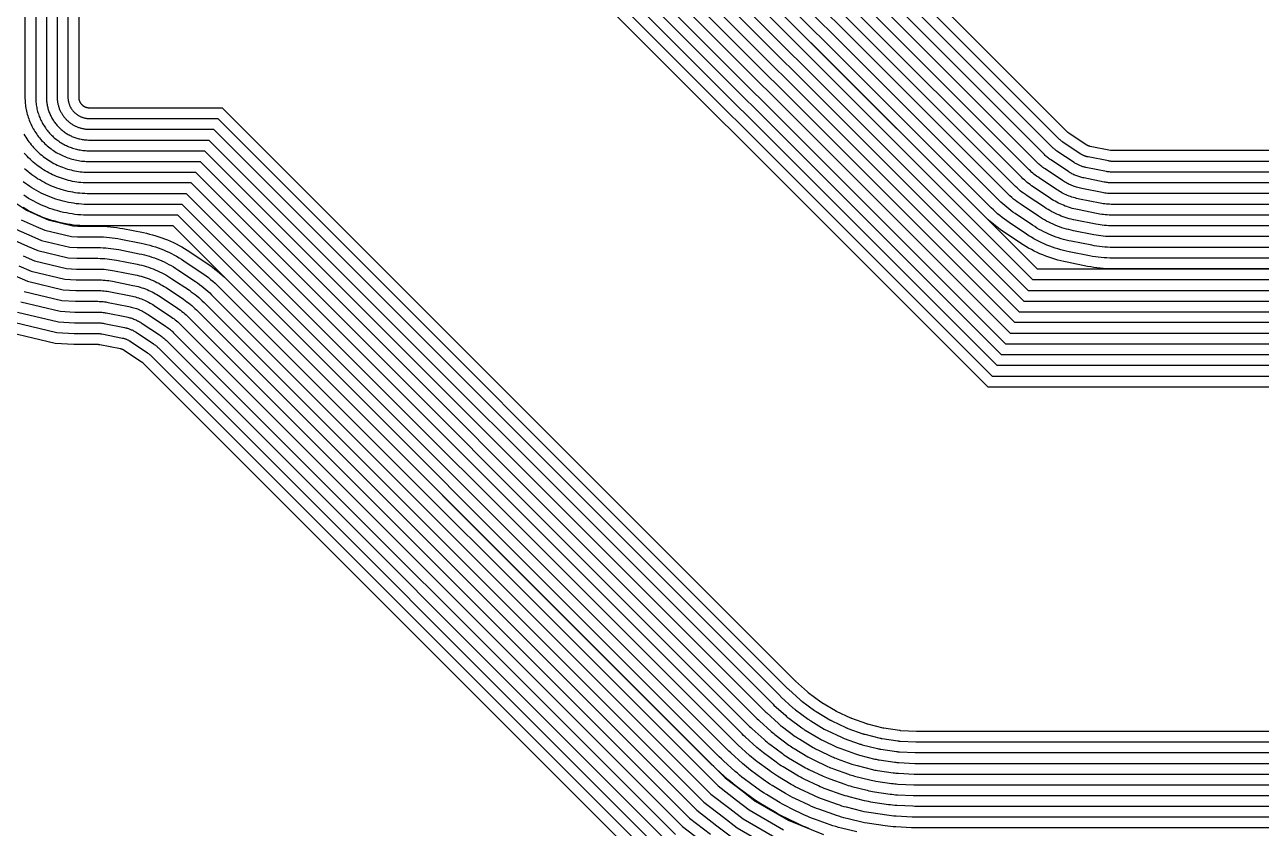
# Model space of a CAD drawing. Header units: metres. Extents: x -0.2 to 25.7, y -0.2 to 18.1.
# Drawn here: x 5.53 to 11.28, y 3.52 to 7.26 of the extents above; entities that cross this region are included whole.
import ezdxf

# ---------------------------------------------------------------- set-up
doc = ezdxf.new("R2010")
doc.units = ezdxf.units.M

msp = doc.modelspace()

# ---------------------------------------------------------------- linework, layer by layer
for points in [[(5.5311, 8.619), (5.5311, 6.919), (5.5312, 6.9116), (5.5314, 6.9042), (5.5319, 6.8969), (5.5325, 6.8896), (5.5333, 6.8822), (5.5343, 6.8749), (5.5355, 6.8677), (5.5368, 6.8604), (5.5384, 6.8532), (5.5401, 6.8461), (5.5419, 6.8389), (5.544, 6.8319), (5.5462, 6.8249), (5.5486, 6.8179), (5.5512, 6.811), (5.5539, 6.8042), (5.5568, 6.7974), (5.5599, 6.7907), (5.5631, 6.7841), (5.5665, 6.7775), (5.57, 6.7711), (5.5737, 6.7647), (5.5776, 6.7585), (5.5816, 6.7523), (5.5858, 6.7462), (5.5901, 6.7403), (5.5946, 6.7344), (5.5992, 6.7286), (5.6039, 6.723), (5.6088, 6.7175), (5.6138, 6.7121), (5.6189, 6.7068), (5.6242, 6.7017), (5.6296, 6.6967), (5.6351, 6.6918), (5.6407, 6.6871), (5.6465, 6.6825), (5.6524, 6.678), (5.6583, 6.6737), (5.6644, 6.6695), (5.6706, 6.6655), (5.6768, 6.6616), (5.6832, 6.6579), (5.6896, 6.6544), (5.6962, 6.651), (5.7028, 6.6478), (5.7095, 6.6447), (5.7163, 6.6418), (5.7231, 6.6391), (5.73, 6.6365), (5.737, 6.6341), (5.744, 6.6319), (5.751, 6.6298), (5.7582, 6.628), (5.7653, 6.6263), (5.7725, 6.6247), (5.7798, 6.6234), (5.787, 6.6222), (5.7943, 6.6212), (5.8017, 6.6204), (5.809, 6.6198), (5.8163, 6.6193), (5.8237, 6.6191), (5.8311, 6.619)], [(5.5811, 8.619), (5.5811, 6.919), (5.5811, 6.9128), (5.5814, 6.9067), (5.5817, 6.9006), (5.5823, 6.8945), (5.5829, 6.8884), (5.5838, 6.8823), (5.5847, 6.8762), (5.5859, 6.8702), (5.5871, 6.8642), (5.5886, 6.8582), (5.5901, 6.8523), (5.5918, 6.8464), (5.5937, 6.8405), (5.5957, 6.8347), (5.5978, 6.829), (5.6001, 6.8233), (5.6025, 6.8177), (5.6051, 6.8121), (5.6078, 6.8066), (5.6106, 6.8011), (5.6135, 6.7957), (5.6166, 6.7904), (5.6199, 6.7852), (5.6232, 6.7801), (5.6267, 6.775), (5.6303, 6.77), (5.634, 6.7652), (5.6378, 6.7604), (5.6418, 6.7557), (5.6458, 6.7511), (5.65, 6.7466), (5.6543, 6.7422), (5.6587, 6.7379), (5.6632, 6.7337), (5.6678, 6.7297), (5.6725, 6.7257), (5.6773, 6.7219), (5.6821, 6.7182), (5.6871, 6.7146), (5.6922, 6.7111), (5.6973, 6.7077), (5.7025, 6.7045), (5.7078, 6.7014), (5.7132, 6.6985), (5.7187, 6.6957), (5.7242, 6.693), (5.7298, 6.6904), (5.7354, 6.688), (5.7411, 6.6857), (5.7468, 6.6836), (5.7526, 6.6816), (5.7585, 6.6797), (5.7644, 6.678), (5.7703, 6.6765), (5.7763, 6.675), (5.7823, 6.6738), (5.7883, 6.6726), (5.7944, 6.6717), (5.8005, 6.6708), (5.8066, 6.6702), (5.8127, 6.6696), (5.8188, 6.6693), (5.8249, 6.669), (5.8311, 6.669)], [(5.6311, 8.619), (5.6311, 6.919), (5.6311, 6.9141), (5.6313, 6.9091), (5.6316, 6.9042), (5.632, 6.8994), (5.6326, 6.8945), (5.6332, 6.8896), (5.634, 6.8848), (5.6349, 6.8799), (5.6359, 6.8751), (5.6371, 6.8704), (5.6383, 6.8656), (5.6397, 6.8609), (5.6412, 6.8562), (5.6428, 6.8516), (5.6445, 6.847), (5.6463, 6.8424), (5.6482, 6.8379), (5.6503, 6.8335), (5.6524, 6.829), (5.6547, 6.8247), (5.657, 6.8204), (5.6595, 6.8161), (5.6621, 6.812), (5.6648, 6.8078), (5.6675, 6.8038), (5.6704, 6.7998), (5.6734, 6.7959), (5.6765, 6.7921), (5.6796, 6.7883), (5.6829, 6.7846), (5.6862, 6.7811), (5.6896, 6.7775), (5.6932, 6.7741), (5.6968, 6.7708), (5.7004, 6.7675), (5.7042, 6.7644), (5.708, 6.7613), (5.7119, 6.7583), (5.7159, 6.7554), (5.7199, 6.7527), (5.7241, 6.75), (5.7282, 6.7474), (5.7325, 6.7449), (5.7368, 6.7426), (5.7411, 6.7403), (5.7456, 6.7382), (5.75, 6.7361), (5.7545, 6.7342), (5.7591, 6.7324), (5.7637, 6.7307), (5.7683, 6.7291), (5.773, 6.7276), (5.7777, 6.7262), (5.7825, 6.725), (5.7872, 6.7238), (5.792, 6.7228), (5.7969, 6.7219), (5.8017, 6.7211), (5.8066, 6.7205), (5.8115, 6.7199), (5.8164, 6.7195), (5.8212, 6.7192), (5.8262, 6.719), (5.8311, 6.719)], [(5.6811, 8.619), (5.6811, 6.919), (5.6811, 6.9153), (5.6812, 6.9116), (5.6815, 6.9079), (5.6818, 6.9043), (5.6822, 6.9006), (5.6827, 6.897), (5.6833, 6.8933), (5.6839, 6.8897), (5.6847, 6.8861), (5.6856, 6.8825), (5.6865, 6.879), (5.6875, 6.8754), (5.6886, 6.8719), (5.6898, 6.8684), (5.6911, 6.865), (5.6925, 6.8616), (5.6939, 6.8582), (5.6955, 6.8548), (5.6971, 6.8515), (5.6988, 6.8483), (5.7006, 6.845), (5.7024, 6.8418), (5.7043, 6.8387), (5.7063, 6.8356), (5.7084, 6.8326), (5.7106, 6.8296), (5.7128, 6.8267), (5.7151, 6.8238), (5.7175, 6.821), (5.7199, 6.8182), (5.7224, 6.8155), (5.725, 6.8129), (5.7276, 6.8103), (5.7303, 6.8078), (5.7331, 6.8054), (5.7359, 6.803), (5.7388, 6.8007), (5.7417, 6.7985), (5.7447, 6.7963), (5.7477, 6.7942), (5.7508, 6.7922), (5.7539, 6.7903), (5.7571, 6.7884), (5.7604, 6.7867), (5.7636, 6.785), (5.7669, 6.7834), (5.7703, 6.7818), (5.7737, 6.7804), (5.7771, 6.779), (5.7805, 6.7777), (5.784, 6.7765), (5.7875, 6.7754), (5.7911, 6.7744), (5.7946, 6.7735), (5.7982, 6.7726), (5.8018, 6.7718), (5.8054, 6.7712), (5.8091, 6.7706), (5.8127, 6.7701), (5.8164, 6.7697), (5.82, 6.7694), (5.8237, 6.7691), (5.8274, 6.769), (5.8311, 6.769)], [(5.7311, 8.619), (5.7311, 6.919), (5.7311, 6.9165), (5.7312, 6.9141), (5.7313, 6.9116), (5.7315, 6.9092), (5.7318, 6.9067), (5.7321, 6.9043), (5.7325, 6.9019), (5.733, 6.8995), (5.7335, 6.8971), (5.7341, 6.8947), (5.7347, 6.8923), (5.7354, 6.8899), (5.7361, 6.8876), (5.7369, 6.8853), (5.7378, 6.883), (5.7387, 6.8807), (5.7396, 6.8784), (5.7407, 6.8762), (5.7417, 6.874), (5.7429, 6.8718), (5.7441, 6.8697), (5.7453, 6.8676), (5.7466, 6.8655), (5.7479, 6.8634), (5.7493, 6.8614), (5.7507, 6.8594), (5.7522, 6.8574), (5.7538, 6.8555), (5.7553, 6.8536), (5.757, 6.8518), (5.7586, 6.85), (5.7604, 6.8483), (5.7621, 6.8465), (5.7639, 6.8449), (5.7657, 6.8432), (5.7676, 6.8417), (5.7695, 6.8401), (5.7715, 6.8386), (5.7735, 6.8372), (5.7755, 6.8358), (5.7776, 6.8345), (5.7797, 6.8332), (5.7818, 6.832), (5.7839, 6.8308), (5.7861, 6.8296), (5.7883, 6.8286), (5.7905, 6.8275), (5.7928, 6.8266), (5.7951, 6.8257), (5.7974, 6.8248), (5.7997, 6.824), (5.802, 6.8233), (5.8044, 6.8226), (5.8068, 6.822), (5.8092, 6.8214), (5.8116, 6.8209), (5.814, 6.8204), (5.8164, 6.82), (5.8188, 6.8197), (5.8213, 6.8194), (5.8237, 6.8192), (5.8262, 6.8191), (5.8286, 6.819), (5.8311, 6.819)], [(5.7811, 8.619), (5.7811, 6.919), (5.7811, 6.9177), (5.7811, 6.9165), (5.7812, 6.9153), (5.7813, 6.9141), (5.7814, 6.9128), (5.7816, 6.9116), (5.7818, 6.9104), (5.782, 6.9092), (5.7823, 6.908), (5.7826, 6.9068), (5.7829, 6.9056), (5.7832, 6.9044), (5.7836, 6.9033), (5.784, 6.9021), (5.7844, 6.901), (5.7849, 6.8998), (5.7854, 6.8987), (5.7859, 6.8976), (5.7864, 6.8965), (5.787, 6.8954), (5.7876, 6.8943), (5.7882, 6.8933), (5.7888, 6.8922), (5.7895, 6.8912), (5.7902, 6.8902), (5.7909, 6.8892), (5.7916, 6.8882), (5.7924, 6.8872), (5.7932, 6.8863), (5.794, 6.8854), (5.7949, 6.8845), (5.7957, 6.8836), (5.7966, 6.8827), (5.7975, 6.8819), (5.7984, 6.8811), (5.7993, 6.8803), (5.8003, 6.8795), (5.8013, 6.8788), (5.8023, 6.8781), (5.8033, 6.8774), (5.8043, 6.8767), (5.8054, 6.8761), (5.8064, 6.8755), (5.8075, 6.8749), (5.8086, 6.8743), (5.8097, 6.8738), (5.8108, 6.8733), (5.8119, 6.8728), (5.8131, 6.8723), (5.8142, 6.8719), (5.8154, 6.8715), (5.8165, 6.8711), (5.8177, 6.8708), (5.8189, 6.8705), (5.8201, 6.8702), (5.8213, 6.8699), (5.8225, 6.8697), (5.8237, 6.8695), (5.8249, 6.8693), (5.8262, 6.8692), (5.8274, 6.8691), (5.8286, 6.869), (5.8298, 6.869), (5.8311, 6.869)], [(12.6723, 6.6695), (10.5921, 6.6695), (10.5909, 6.6695), (10.5897, 6.6695), (10.5884, 6.6696), (10.5872, 6.6697), (10.586, 6.6698), (10.5848, 6.67), (10.5836, 6.6702), (10.5824, 6.6704), (10.4871, 6.6894), (10.4859, 6.6896), (10.4847, 6.6899), (10.4835, 6.6902), (10.4823, 6.6906), (10.4812, 6.6909), (10.48, 6.6913), (10.4788, 6.6918), (10.4777, 6.6922), (10.4766, 6.6927), (10.4755, 6.6932), (10.4744, 6.6938), (10.4733, 6.6943), (10.4722, 6.6949), (10.4711, 6.6955), (10.4701, 6.6962), (10.4691, 6.6968), (10.3883, 6.7508), (10.3873, 6.7515), (10.3863, 6.7522), (10.3853, 6.753), (10.3843, 6.7537), (10.3834, 6.7545), (10.3825, 6.7553), (10.3816, 6.7562), (10.3807, 6.757), (8.7691, 8.3686)], [(12.6723, 6.5695), (10.5921, 6.5695), (10.5884, 6.5695), (10.5848, 6.5696), (10.5811, 6.5699), (10.5774, 6.5702), (10.5738, 6.5706), (10.5701, 6.5711), (10.5665, 6.5717), (10.5629, 6.5723), (10.4676, 6.5913), (10.464, 6.5921), (10.4604, 6.5929), (10.4568, 6.5938), (10.4533, 6.5949), (10.4498, 6.596), (10.4463, 6.5972), (10.4429, 6.5985), (10.4394, 6.5998), (10.4361, 6.6013), (10.4327, 6.6028), (10.4294, 6.6044), (10.4261, 6.6061), (10.4229, 6.6079), (10.4197, 6.6098), (10.4166, 6.6117), (10.4135, 6.6137), (10.3327, 6.6677), (10.3297, 6.6698), (10.3267, 6.6719), (10.3238, 6.6741), (10.3209, 6.6764), (10.3181, 6.6788), (10.3153, 6.6812), (10.3126, 6.6838), (10.31, 6.6863), (8.6984, 8.2979)], [(12.6723, 6.6195), (10.5921, 6.6195), (10.5897, 6.6195), (10.5872, 6.6196), (10.5848, 6.6197), (10.5823, 6.6199), (10.5799, 6.6202), (10.5775, 6.6205), (10.575, 6.6209), (10.5726, 6.6214), (10.4773, 6.6403), (10.4749, 6.6408), (10.4725, 6.6414), (10.4702, 6.642), (10.4678, 6.6427), (10.4655, 6.6435), (10.4632, 6.6443), (10.4609, 6.6451), (10.4586, 6.646), (10.4563, 6.647), (10.4541, 6.648), (10.4519, 6.6491), (10.4497, 6.6502), (10.4476, 6.6514), (10.4454, 6.6526), (10.4433, 6.6539), (10.4413, 6.6553), (10.3605, 6.7092), (10.3585, 6.7106), (10.3565, 6.7121), (10.3545, 6.7136), (10.3526, 6.7151), (10.3507, 6.7167), (10.3489, 6.7183), (10.3471, 6.72), (10.3453, 6.7217), (8.7338, 8.3332)], [(8.1311, 8.2287), (10.2404, 6.1193), (13.1217, 6.1193)], [(12.6723, 6.4695), (10.5921, 6.4695), (10.586, 6.4695), (10.5799, 6.4698), (10.5737, 6.4701), (10.5676, 6.4707), (10.5615, 6.4713), (10.5554, 6.4722), (10.5494, 6.4731), (10.5434, 6.4743), (10.4481, 6.4932), (10.4421, 6.4945), (10.4361, 6.4959), (10.4302, 6.4975), (10.4243, 6.4992), (10.4184, 6.501), (10.4126, 6.503), (10.4069, 6.5052), (10.4012, 6.5074), (10.3955, 6.5099), (10.39, 6.5124), (10.3844, 6.5151), (10.379, 6.5179), (10.3736, 6.5209), (10.3683, 6.524), (10.3631, 6.5272), (10.3579, 6.5305), (10.2772, 6.5845), (10.2721, 6.588), (10.2671, 6.5916), (10.2623, 6.5953), (10.2575, 6.5991), (10.2528, 6.6031), (10.2482, 6.6072), (10.2437, 6.6113), (10.2393, 6.6156), (8.6277, 8.2272)], [(12.6723, 6.5195), (10.5921, 6.5195), (10.5872, 6.5195), (10.5823, 6.5197), (10.5774, 6.52), (10.5725, 6.5204), (10.5676, 6.521), (10.5628, 6.5216), (10.5579, 6.5224), (10.5531, 6.5233), (10.4578, 6.5423), (10.453, 6.5433), (10.4482, 6.5444), (10.4435, 6.5457), (10.4388, 6.547), (10.4341, 6.5485), (10.4295, 6.5501), (10.4249, 6.5518), (10.4203, 6.5536), (10.4158, 6.5556), (10.4113, 6.5576), (10.4069, 6.5598), (10.4026, 6.562), (10.3983, 6.5644), (10.394, 6.5669), (10.3898, 6.5694), (10.3857, 6.5721), (10.3049, 6.6261), (10.3009, 6.6289), (10.2969, 6.6317), (10.293, 6.6347), (10.2892, 6.6378), (10.2854, 6.6409), (10.2817, 6.6442), (10.2781, 6.6475), (10.2746, 6.651), (8.6631, 8.2625)], [(8.0311, 8.1873), (10.199, 6.0193), (13.1631, 6.0193)], [(8.0811, 8.208), (10.2197, 6.0693), (13.1424, 6.0693)], [(12.6723, 6.4195), (10.5921, 6.4195), (10.5848, 6.4196), (10.5774, 6.4198), (10.5701, 6.4203), (10.5627, 6.4209), (10.5554, 6.4217), (10.5481, 6.4227), (10.5408, 6.4239), (10.5336, 6.4252), (10.4383, 6.4442), (10.4311, 6.4457), (10.4239, 6.4474), (10.4168, 6.4493), (10.4098, 6.4513), (10.4027, 6.4536), (10.3958, 6.456), (10.3889, 6.4585), (10.382, 6.4613), (10.3753, 6.4642), (10.3686, 6.4672), (10.362, 6.4704), (10.3554, 6.4738), (10.349, 6.4774), (10.3426, 6.4811), (10.3363, 6.485), (10.3302, 6.489), (10.2494, 6.5429), (10.2433, 6.5471), (10.2373, 6.5514), (10.2315, 6.5559), (10.2257, 6.5605), (10.2201, 6.5652), (10.2146, 6.5701), (10.2092, 6.5751), (10.2039, 6.5803), (8.5924, 8.1918)], [(13.2253, 5.8693), (10.1369, 5.8693), (7.8811, 8.1251)], [(7.9311, 8.1458), (10.1576, 5.9193), (13.2046, 5.9193)], [(7.9811, 8.1665), (10.1783, 5.9693), (13.1839, 5.9693)], [(12.6723, 6.3195), (10.5921, 6.3195), (10.5823, 6.3196), (10.5725, 6.3199), (10.5627, 6.3205), (10.5529, 6.3214), (10.5432, 6.3225), (10.5334, 6.3238), (10.5237, 6.3254), (10.5141, 6.3271), (10.4188, 6.3461), (10.4092, 6.3481), (10.3996, 6.3504), (10.3902, 6.3529), (10.3807, 6.3556), (10.3714, 6.3586), (10.3621, 6.3618), (10.3529, 6.3652), (10.3438, 6.3689), (10.3347, 6.3727), (10.3258, 6.3768), (10.317, 6.3811), (10.3083, 6.3856), (10.2997, 6.3904), (10.2912, 6.3953), (10.2828, 6.4005), (10.2746, 6.4058), (10.1938, 6.4598), (10.1857, 6.4654), (10.1778, 6.4711), (10.17, 6.4771), (10.1623, 6.4832), (10.1548, 6.4895), (10.1474, 6.496), (10.1402, 6.5027), (10.1332, 6.5095), (8.5217, 8.1211)], [(12.6723, 6.3695), (10.5921, 6.3695), (10.5835, 6.3696), (10.575, 6.3699), (10.5664, 6.3704), (10.5578, 6.3711), (10.5493, 6.3721), (10.5408, 6.3732), (10.5323, 6.3746), (10.5238, 6.3762), (10.4286, 6.3951), (10.4202, 6.3969), (10.4118, 6.3989), (10.4035, 6.4011), (10.3952, 6.4035), (10.3871, 6.4061), (10.3789, 6.4089), (10.3709, 6.4119), (10.3629, 6.4151), (10.355, 6.4184), (10.3472, 6.422), (10.3395, 6.4258), (10.3319, 6.4297), (10.3243, 6.4339), (10.3169, 6.4382), (10.3096, 6.4427), (10.3024, 6.4474), (10.2216, 6.5014), (10.2145, 6.5062), (10.2076, 6.5113), (10.2007, 6.5165), (10.194, 6.5218), (10.1874, 6.5274), (10.181, 6.5331), (10.1747, 6.5389), (10.1686, 6.5449), (8.557, 8.1565)], [(13.2874, 5.7193), (10.0747, 5.7193), (7.7311, 8.063)], [(13.2667, 5.7693), (10.0954, 5.7693), (7.7811, 8.0837)], [(13.246, 5.8193), (10.1161, 5.8193), (7.8311, 8.1044)], [(12.6723, 6.2695), (10.5921, 6.2695), (10.5811, 6.2696), (10.57, 6.27), (10.559, 6.2707), (10.548, 6.2716), (10.537, 6.2728), (10.5261, 6.2743), (10.5152, 6.2761), (10.5043, 6.2781), (10.409, 6.2971), (10.3982, 6.2993), (10.3875, 6.3019), (10.3768, 6.3047), (10.3662, 6.3078), (10.3557, 6.3111), (10.3452, 6.3147), (10.3349, 6.3186), (10.3246, 6.3227), (10.3145, 6.327), (10.3044, 6.3316), (10.2945, 6.3365), (10.2847, 6.3415), (10.275, 6.3469), (10.2655, 6.3524), (10.2561, 6.3582), (10.2468, 6.3643), (10.1661, 6.4182), (10.1569, 6.4245), (10.148, 6.4309), (10.1392, 6.4376), (10.1306, 6.4445), (10.1221, 6.4516), (10.1139, 6.459), (10.1058, 6.4665), (10.0979, 6.4742), (8.4863, 8.0858)], [(13.3495, 5.5693), (10.0126, 5.5693), (7.5811, 8.0009)], [(13.3288, 5.6193), (10.0333, 5.6193), (7.6311, 8.0216)], [(13.3081, 5.6693), (10.054, 5.6693), (7.6811, 8.0423)], [(12.6723, 6.1695), (10.5921, 6.1695), (10.5786, 6.1696), (10.5651, 6.1701), (10.5517, 6.171), (10.5382, 6.1721), (10.5248, 6.1736), (10.5114, 6.1754), (10.4981, 6.1776), (10.4848, 6.18), (10.3895, 6.199), (10.3763, 6.2018), (10.3632, 6.2049), (10.3501, 6.2083), (10.3372, 6.2121), (10.3243, 6.2162), (10.3116, 6.2206), (10.2989, 6.2253), (10.2864, 6.2303), (10.274, 6.2356), (10.2617, 6.2412), (10.2496, 6.2471), (10.2376, 6.2534), (10.2257, 6.2599), (10.2141, 6.2667), (10.2026, 6.2737), (10.1913, 6.2811), (10.1105, 6.3351), (10.0994, 6.3427), (10.0884, 6.3506), (10.0777, 6.3588), (10.0671, 6.3672), (10.0568, 6.3759), (10.0467, 6.3849), (10.0368, 6.3941), (10.0271, 6.4035), (8.4156, 8.015)], [(12.6723, 6.2195), (10.5921, 6.2195), (10.5799, 6.2196), (10.5676, 6.2201), (10.5553, 6.2208), (10.5431, 6.2219), (10.5309, 6.2232), (10.5188, 6.2249), (10.5066, 6.2268), (10.4946, 6.2291), (10.3993, 6.248), (10.3873, 6.2506), (10.3753, 6.2534), (10.3635, 6.2565), (10.3517, 6.2599), (10.34, 6.2637), (10.3284, 6.2676), (10.3169, 6.2719), (10.3055, 6.2765), (10.2942, 6.2813), (10.2831, 6.2864), (10.272, 6.2918), (10.2611, 6.2975), (10.2504, 6.3034), (10.2398, 6.3095), (10.2293, 6.316), (10.2191, 6.3227), (10.1383, 6.3767), (10.1282, 6.3836), (10.1182, 6.3908), (10.1084, 6.3982), (10.0989, 6.4059), (10.0895, 6.4138), (10.0803, 6.4219), (10.0713, 6.4303), (10.0625, 6.4388), (8.4509, 8.0504)], [(12.6723, 6.1195), (10.5921, 6.1195), (10.5774, 6.1196), (10.5627, 6.1202), (10.548, 6.1211), (10.5333, 6.1224), (10.5187, 6.124), (10.5041, 6.126), (10.4896, 6.1283), (10.4751, 6.131), (10.3798, 6.1499), (10.3654, 6.153), (10.3511, 6.1564), (10.3368, 6.1601), (10.3227, 6.1643), (10.3086, 6.1687), (10.2947, 6.1735), (10.2809, 6.1786), (10.2672, 6.1841), (10.2537, 6.1899), (10.2403, 6.196), (10.2271, 6.2025), (10.214, 6.2093), (10.2011, 6.2164), (10.1884, 6.2238), (10.1758, 6.2315), (10.1635, 6.2395), (10.0827, 6.2935), (10.0706, 6.3018), (10.0586, 6.3105), (10.0469, 6.3194), (10.0354, 6.3286), (10.0242, 6.3381), (10.0131, 6.3478), (10.0023, 6.3578), (9.9918, 6.3681), (8.3802, 7.9797)], [(5.8311, 6.869), (6.4492, 6.869), (9.1151, 4.203), (9.116, 4.2022), (9.1169, 4.2013), (9.1715, 4.1519), (9.1724, 4.1511), (9.1733, 4.1503), (9.1743, 4.1495), (9.1752, 4.1488), (9.2344, 4.1049), (9.2354, 4.1042), (9.2364, 4.1035), (9.2374, 4.1028), (9.2385, 4.1022), (9.3016, 4.0643), (9.3027, 4.0637), (9.3038, 4.0631), (9.3049, 4.0625), (9.306, 4.062), (9.3725, 4.0305), (9.3736, 4.03), (9.3748, 4.0295), (9.3759, 4.0291), (9.3771, 4.0286), (9.4464, 4.0038), (9.4476, 4.0034), (9.4487, 4.0031), (9.4499, 4.0027), (9.4511, 4.0024), (9.5225, 3.9845), (9.5237, 3.9842), (9.5249, 3.984), (9.5261, 3.9837), (9.5273, 3.9835), (9.6002, 3.9727), (9.6014, 3.9726), (9.6026, 3.9724), (9.6038, 3.9723), (9.6051, 3.9723), (9.6786, 3.9686), (9.6798, 3.9686), (9.6811, 3.9686), (13.6811, 3.9686)], [(5.8311, 6.819), (6.4285, 6.819), (9.0798, 4.1677), (9.0815, 4.1659), (9.0833, 4.1643), (9.1379, 4.1148), (9.1397, 4.1132), (9.1416, 4.1116), (9.1435, 4.1101), (9.1455, 4.1086), (9.2046, 4.0647), (9.2066, 4.0633), (9.2086, 4.0619), (9.2107, 4.0606), (9.2128, 4.0593), (9.2759, 4.0214), (9.278, 4.0202), (9.2802, 4.019), (9.2824, 4.0179), (9.2846, 4.0168), (9.3512, 3.9853), (9.3534, 3.9843), (9.3556, 3.9833), (9.3579, 3.9824), (9.3602, 3.9816), (9.4296, 3.9567), (9.4319, 3.9559), (9.4342, 3.9552), (9.4366, 3.9545), (9.4389, 3.9539), (9.5104, 3.936), (9.5128, 3.9354), (9.5152, 3.9349), (9.5176, 3.9345), (9.52, 3.9341), (9.5928, 3.9233), (9.5953, 3.923), (9.5977, 3.9227), (9.6002, 3.9225), (9.6026, 3.9223), (9.6762, 3.9187), (9.6786, 3.9186), (9.6811, 3.9186), (13.6811, 3.9186)], [(5.5265, 6.7464), (5.5309, 6.739), (5.5354, 6.7317), (5.54, 6.7245), (5.5449, 6.7174), (5.5499, 6.7105), (5.5551, 6.7036), (5.5605, 6.6969), (5.566, 6.6904), (5.5717, 6.6839), (5.5776, 6.6776), (5.5836, 6.6715), (5.5897, 6.6655), (5.596, 6.6596), (5.6025, 6.6539), (5.609, 6.6484), (5.6157, 6.643), (5.6226, 6.6378), (5.6295, 6.6328), (5.6366, 6.6279), (5.6438, 6.6233), (5.6511, 6.6188), (5.6585, 6.6144), (5.6661, 6.6103), (5.6737, 6.6063), (5.6814, 6.6026), (5.6892, 6.599), (5.6971, 6.5956), (5.7051, 6.5924), (5.7132, 6.5894), (5.7213, 6.5866), (5.7295, 6.584), (5.7377, 6.5816), (5.746, 6.5795), (5.7544, 6.5775), (5.7628, 6.5757), (5.7712, 6.5741), (5.7797, 6.5727), (5.7882, 6.5716), (5.7968, 6.5706), (5.8053, 6.5699), (5.8139, 6.5694), (5.8225, 6.5691), (5.8311, 6.569)], [(5.8311, 6.769), (6.4077, 6.769), (9.0444, 4.1323), (9.047, 4.1297), (9.0497, 4.1272), (9.1043, 4.0778), (9.1071, 4.0753), (9.1099, 4.073), (9.1127, 4.0707), (9.1157, 4.0684), (9.1748, 4.0246), (9.1778, 4.0224), (9.1808, 4.0203), (9.1839, 4.0183), (9.1871, 4.0164), (9.2502, 3.9785), (9.2534, 3.9767), (9.2566, 3.9749), (9.2599, 3.9732), (9.2632, 3.9716), (9.3298, 3.9401), (9.3331, 3.9386), (9.3365, 3.9371), (9.3399, 3.9358), (9.3434, 3.9345), (9.4127, 3.9097), (9.4162, 3.9085), (9.4197, 3.9074), (9.4232, 3.9063), (9.4268, 3.9054), (9.4982, 3.8875), (9.5018, 3.8866), (9.5054, 3.8859), (9.509, 3.8852), (9.5127, 3.8846), (9.5855, 3.8738), (9.5892, 3.8733), (9.5928, 3.8729), (9.5965, 3.8726), (9.6002, 3.8724), (9.6737, 3.8688), (9.6774, 3.8686), (9.6811, 3.8686), (13.6811, 3.8686)], [(5.8311, 6.719), (6.387, 6.719), (9.009, 4.0969), (9.0126, 4.0935), (9.0162, 4.0902), (9.0707, 4.0407), (9.0744, 4.0375), (9.0782, 4.0343), (9.082, 4.0312), (9.0859, 4.0283), (9.145, 3.9844), (9.149, 3.9815), (9.1531, 3.9788), (9.1572, 3.9761), (9.1614, 3.9735), (9.2245, 3.9356), (9.2288, 3.9332), (9.2331, 3.9308), (9.2374, 3.9285), (9.2418, 3.9264), (9.3084, 3.8949), (9.3129, 3.8929), (9.3174, 3.8909), (9.3219, 3.8891), (9.3265, 3.8874), (9.3959, 3.8626), (9.4005, 3.861), (9.4052, 3.8595), (9.4099, 3.8581), (9.4146, 3.8569), (9.4861, 3.839), (9.4909, 3.8379), (9.4957, 3.8368), (9.5005, 3.8359), (9.5053, 3.8352), (9.5782, 3.8244), (9.583, 3.8237), (9.5879, 3.8232), (9.5928, 3.8227), (9.5977, 3.8224), (9.6712, 3.8188), (9.6762, 3.8186), (9.6811, 3.8186), (13.6811, 3.8186)], [(5.8311, 6.519), (5.8212, 6.5191), (5.8114, 6.5194), (5.8016, 6.52), (5.7919, 6.5209), (5.7821, 6.522), (5.7724, 6.5233), (5.7627, 6.5249), (5.753, 6.5266), (5.7434, 6.5287), (5.7339, 6.5309), (5.7244, 6.5335), (5.7149, 6.5362), (5.7056, 6.5392), (5.6963, 6.5423), (5.6871, 6.5458), (5.678, 6.5494), (5.669, 6.5533), (5.66, 6.5574), (5.6512, 6.5617), (5.6425, 6.5662), (5.6339, 6.5709), (5.6254, 6.5759), (5.6171, 6.581), (5.6088, 6.5864), (5.6007, 6.5919), (5.5928, 6.5977), (5.585, 6.6036), (5.5773, 6.6098), (5.5698, 6.6161), (5.5624, 6.6226), (5.5552, 6.6293), (5.5482, 6.6361), (5.5414, 6.6431), (5.5347, 6.6503), (5.5282, 6.6577)], [(5.8311, 6.669), (6.3663, 6.669), (8.9737, 4.0616), (8.9781, 4.0573), (8.9826, 4.0531), (9.0371, 4.0037), (9.0417, 3.9996), (9.0464, 3.9957), (9.0512, 3.9918), (9.0561, 3.9881), (9.1153, 3.9442), (9.1202, 3.9407), (9.1253, 3.9372), (9.1304, 3.9338), (9.1357, 3.9306), (9.1988, 3.8928), (9.2041, 3.8897), (9.2095, 3.8867), (9.2149, 3.8839), (9.2205, 3.8812), (9.287, 3.8497), (9.2926, 3.8472), (9.2982, 3.8447), (9.3039, 3.8425), (9.3097, 3.8403), (9.379, 3.8155), (9.3848, 3.8135), (9.3907, 3.8117), (9.3966, 3.81), (9.4025, 3.8084), (9.4739, 3.7905), (9.4799, 3.7891), (9.4859, 3.7878), (9.4919, 3.7867), (9.498, 3.7857), (9.5708, 3.7749), (9.5769, 3.7741), (9.583, 3.7734), (9.5891, 3.7729), (9.5952, 3.7725), (9.6688, 3.7689), (9.6749, 3.7687), (9.6811, 3.7686), (13.6811, 3.7686)], [(5.8311, 6.619), (6.3456, 6.619), (8.9383, 4.0262), (8.9436, 4.0211), (8.949, 4.0161), (9.0036, 3.9666), (9.0091, 3.9618), (9.0147, 3.957), (9.0205, 3.9524), (9.0263, 3.948), (9.0855, 3.9041), (9.0914, 3.8998), (9.0975, 3.8956), (9.1037, 3.8916), (9.1099, 3.8877), (9.1731, 3.8499), (9.1795, 3.8462), (9.1859, 3.8426), (9.1925, 3.8392), (9.1991, 3.836), (9.2656, 3.8045), (9.2723, 3.8014), (9.2791, 3.7985), (9.2859, 3.7958), (9.2928, 3.7932), (9.3622, 3.7684), (9.3691, 3.766), (9.3762, 3.7638), (9.3832, 3.7618), (9.3903, 3.7599), (9.4618, 3.742), (9.4689, 3.7403), (9.4761, 3.7388), (9.4834, 3.7374), (9.4907, 3.7363), (9.5635, 3.7254), (9.5708, 3.7245), (9.5781, 3.7236), (9.5854, 3.723), (9.5928, 3.7226), (9.6663, 3.7189), (9.6737, 3.7187), (9.6811, 3.7186), (13.6811, 3.7186)], [(5.8311, 6.469), (5.82, 6.4691), (5.809, 6.4695), (5.798, 6.4702), (5.787, 6.4711), (5.776, 6.4723), (5.765, 6.4738), (5.7541, 6.4756), (5.7433, 6.4776), (5.7325, 6.4799), (5.7217, 6.4824), (5.711, 6.4853), (5.7004, 6.4883), (5.6899, 6.4917), (5.6795, 6.4953), (5.6691, 6.4991), (5.6589, 6.5032), (5.6487, 6.5076), (5.6387, 6.5122), (5.6287, 6.517), (5.6189, 6.5221), (5.6093, 6.5274), (5.5997, 6.533), (5.5903, 6.5388), (5.5811, 6.5448), (5.5719, 6.551), (5.563, 6.5575), (5.5542, 6.5642), (5.5456, 6.5711), (5.5371, 6.5782), (5.5289, 6.5855)], [(5.8311, 6.569), (6.3249, 6.569), (8.903, 3.9909), (8.9091, 3.9849), (8.9154, 3.979), (8.97, 3.9296), (8.9764, 3.9239), (8.983, 3.9184), (8.9897, 3.913), (8.9965, 3.9078), (9.0557, 3.8639), (9.0626, 3.8589), (9.0697, 3.854), (9.0769, 3.8493), (9.0842, 3.8448), (9.1474, 3.807), (9.1548, 3.8027), (9.1624, 3.7985), (9.17, 3.7946), (9.1777, 3.7908), (9.2443, 3.7593), (9.2521, 3.7557), (9.26, 3.7523), (9.2679, 3.7492), (9.276, 3.7462), (9.3453, 3.7214), (9.3535, 3.7186), (9.3616, 3.716), (9.3699, 3.7136), (9.3782, 3.7114), (9.4496, 3.6935), (9.458, 3.6915), (9.4664, 3.6897), (9.4748, 3.6882), (9.4833, 3.6868), (9.5562, 3.676), (9.5647, 3.6748), (9.5732, 3.6739), (9.5818, 3.6731), (9.5903, 3.6726), (9.6639, 3.669), (9.6725, 3.6687), (9.6811, 3.6686), (13.6811, 3.6686)], [(5.8311, 6.419), (5.8188, 6.4191), (5.8065, 6.4196), (5.7943, 6.4203), (5.7821, 6.4214), (5.7699, 6.4227), (5.7577, 6.4244), (5.7456, 6.4263), (5.7335, 6.4286), (5.7215, 6.4311), (5.7096, 6.4339), (5.6977, 6.4371), (5.6859, 6.4405), (5.6742, 6.4442), (5.6626, 6.4482), (5.6511, 6.4525), (5.6397, 6.457), (5.6284, 6.4619), (5.6173, 6.467), (5.6063, 6.4723), (5.5954, 6.478), (5.5846, 6.4839), (5.574, 6.4901), (5.5636, 6.4965), (5.5533, 6.5032), (5.5432, 6.5102), (5.5332, 6.5174), (5.5234, 6.5248)], [(13.6811, 3.6186), (9.6811, 3.6186), (9.6712, 3.6187), (9.6614, 3.6191), (9.5879, 3.6227), (9.5781, 3.6233), (9.5683, 3.6241), (9.5585, 3.6252), (9.5488, 3.6265), (9.476, 3.6373), (9.4663, 3.6389), (9.4566, 3.6407), (9.447, 3.6427), (9.4375, 3.645), (9.366, 3.6629), (9.3566, 3.6654), (9.3471, 3.6681), (9.3378, 3.6711), (9.3285, 3.6743), (9.2592, 3.6991), (9.2499, 3.7025), (9.2408, 3.7062), (9.2318, 3.71), (9.2229, 3.7141), (9.1563, 3.7456), (9.1475, 3.7499), (9.1388, 3.7544), (9.1302, 3.7592), (9.1217, 3.7641), (9.0585, 3.802), (9.0502, 3.8071), (9.0419, 3.8125), (9.0339, 3.818), (9.0259, 3.8238), (8.9668, 3.8676), (8.9589, 3.8736), (8.9513, 3.8797), (8.9438, 3.886), (8.9364, 3.8925), (8.8818, 3.942), (8.8747, 3.9487), (8.8676, 3.9555), (6.3042, 6.519), (5.8311, 6.519)], [(5.4458, 6.455), (5.5376, 6.3921), (5.604, 6.3628), (5.6394, 6.3472), (5.7545, 6.3201), (5.7778, 6.3185), (5.87, 6.3185), (5.8847, 6.3183), (5.8994, 6.3177), (5.9141, 6.3168), (5.9288, 6.3156), (5.9434, 6.3139), (5.958, 6.312), (5.9726, 6.3096), (5.9871, 6.3069), (6.0823, 6.288), (6.0967, 6.2849), (6.1111, 6.2815), (6.1253, 6.2778), (6.1395, 6.2737), (6.1535, 6.2692), (6.1674, 6.2644), (6.1812, 6.2593), (6.1949, 6.2538), (6.2084, 6.248), (6.2218, 6.2419), (6.2351, 6.2354), (6.2481, 6.2287), (6.261, 6.2216), (6.2737, 6.2141), (6.2863, 6.2064), (6.2986, 6.1984), (6.3794, 6.1444), (6.3916, 6.1361), (6.4035, 6.1275), (6.4152, 6.1185), (6.4267, 6.1093), (6.438, 6.0999), (6.449, 6.0901), (6.4598, 6.0801), (6.4703, 6.0698), (8.7887, 3.7514), (8.8723, 3.6873), (8.9292, 3.6436), (9.0825, 3.5551), (9.246, 3.4874)], [(5.8311, 6.369), (5.8176, 6.3691), (5.8041, 6.3696), (5.7906, 6.3705), (5.7772, 6.3716), (5.7637, 6.3731), (5.7504, 6.3749), (5.737, 6.3771), (5.7238, 6.3795), (5.7106, 6.3823), (5.6974, 6.3854), (5.6844, 6.3889), (5.6714, 6.3926), (5.6585, 6.3967), (5.6458, 6.4011), (5.6331, 6.4058), (5.6206, 6.4108), (5.6082, 6.4161), (5.5959, 6.4218), (5.5838, 6.4277), (5.5718, 6.4339), (5.56, 6.4404), (5.5483, 6.4472), (5.5368, 6.4543), (5.5255, 6.4617)], [(13.6811, 3.5686), (9.6811, 3.5686), (9.67, 3.5687), (9.659, 3.5691), (9.5854, 3.5727), (9.5744, 3.5734), (9.5634, 3.5744), (9.5524, 3.5756), (9.5415, 3.5771), (9.4686, 3.5879), (9.4577, 3.5896), (9.4469, 3.5917), (9.4361, 3.5939), (9.4253, 3.5965), (9.3539, 3.6144), (9.3432, 3.6172), (9.3326, 3.6203), (9.3221, 3.6236), (9.3116, 3.6272), (9.2423, 3.652), (9.232, 3.6559), (9.2217, 3.66), (9.2115, 3.6643), (9.2015, 3.6689), (9.1349, 3.7004), (9.125, 3.7052), (9.1152, 3.7103), (9.1055, 3.7157), (9.096, 3.7212), (9.0328, 3.7591), (9.0234, 3.7649), (9.0142, 3.7709), (9.0051, 3.7771), (8.9961, 3.7836), (8.937, 3.8275), (8.9282, 3.8342), (8.9196, 3.8411), (8.9111, 3.8482), (8.9028, 3.8555), (8.8483, 3.9049), (8.8402, 3.9125), (8.8323, 3.9202), (6.2835, 6.469), (5.8311, 6.469)], [(5.8311, 6.319), (5.8163, 6.3191), (5.8016, 6.3197), (5.7869, 6.3206), (5.7723, 6.3219), (5.7576, 6.3235), (5.743, 6.3255), (5.7285, 6.3278), (5.714, 6.3305), (5.6996, 6.3335), (5.6853, 6.3369), (5.671, 6.3407), (5.6569, 6.3448), (5.6429, 6.3492), (5.6289, 6.354), (5.6151, 6.3592), (5.6015, 6.3646), (5.5879, 6.3704), (5.5745, 6.3766), (5.5613, 6.383), (5.5482, 6.3898), (5.5353, 6.3969), (5.5226, 6.4043)], [(13.6811, 3.5186), (9.6811, 3.5186), (9.6688, 3.5187), (9.6565, 3.5192), (9.583, 3.5228), (9.5707, 3.5236), (9.5585, 3.5246), (9.5463, 3.526), (9.5341, 3.5276), (9.4613, 3.5384), (9.4492, 3.5404), (9.4371, 3.5426), (9.4251, 3.5452), (9.4132, 3.548), (9.3418, 3.5659), (9.3299, 3.569), (9.3181, 3.5724), (9.3064, 3.5761), (9.2948, 3.5801), (9.2255, 3.6049), (9.214, 3.6092), (9.2026, 3.6138), (9.1913, 3.6186), (9.1801, 3.6237), (9.1136, 3.6552), (9.1025, 3.6606), (9.0916, 3.6662), (9.0809, 3.6721), (9.0703, 3.6783), (9.0071, 3.7162), (8.9967, 3.7226), (8.9864, 3.7293), (8.9763, 3.7363), (8.9663, 3.7434), (8.9072, 3.7873), (8.8974, 3.7947), (8.8878, 3.8024), (8.8784, 3.8103), (8.8693, 3.8184), (8.8147, 3.8679), (8.8057, 3.8762), (8.7969, 3.8848), (6.2628, 6.419), (5.8311, 6.419)], [(5.5132, 6.3482), (5.5838, 6.317), (5.6235, 6.2995), (5.747, 6.2705), (5.776, 6.2685), (5.87, 6.2685), (5.8835, 6.2683), (5.897, 6.2678), (5.9105, 6.267), (5.9239, 6.2658), (5.9373, 6.2643), (5.9507, 6.2625), (5.964, 6.2604), (5.9773, 6.2579), (6.0726, 6.2389), (6.0858, 6.2361), (6.0989, 6.233), (6.112, 6.2296), (6.1249, 6.2258), (6.1378, 6.2217), (6.1506, 6.2174), (6.1632, 6.2127), (6.1758, 6.2076), (6.1882, 6.2023), (6.2004, 6.1967), (6.2126, 6.1908), (6.2246, 6.1846), (6.2364, 6.1781), (6.248, 6.1713), (6.2595, 6.1642), (6.2708, 6.1568), (6.3516, 6.1028), (6.3628, 6.0952), (6.3737, 6.0873), (6.3844, 6.0791), (6.395, 6.0707), (6.4053, 6.062), (6.4154, 6.0531), (6.4253, 6.0439), (6.435, 6.0344), (8.7557, 3.7138), (8.8418, 3.6476), (8.9013, 3.602), (9.0603, 3.5102)], [(9.401, 3.4995), (9.3296, 3.5174), (9.3165, 3.5208), (9.3036, 3.5246), (9.2907, 3.5287), (9.278, 3.533), (9.2086, 3.5579), (9.196, 3.5626), (9.1834, 3.5676), (9.171, 3.5729), (9.1588, 3.5785), (9.0922, 3.61), (9.0801, 3.6159), (9.0681, 3.6221), (9.0562, 3.6286), (9.0446, 3.6354), (8.9814, 3.6733), (8.9699, 3.6804), (8.9586, 3.6877), (8.9475, 3.6954), (8.9365, 3.7033), (8.8774, 3.7471), (8.8667, 3.7553), (8.8561, 3.7638), (8.8458, 3.7724), (8.8357, 3.7814), (8.7811, 3.8308), (8.7712, 3.84), (8.7616, 3.8495), (6.2421, 6.369), (5.8311, 6.369)], [(5.4887, 6.3044), (5.5636, 6.2713), (5.6075, 6.2519), (5.7395, 6.2209), (5.7743, 6.2185), (5.87, 6.2185), (5.8823, 6.2183), (5.8945, 6.2179), (5.9068, 6.2171), (5.919, 6.2161), (5.9312, 6.2147), (5.9434, 6.213), (5.9555, 6.2111), (5.9675, 6.2089), (6.0628, 6.1899), (6.0748, 6.1874), (6.0868, 6.1845), (6.0986, 6.1814), (6.1104, 6.178), (6.1221, 6.1743), (6.1337, 6.1703), (6.1452, 6.166), (6.1566, 6.1614), (6.1679, 6.1566), (6.1791, 6.1515), (6.1901, 6.1461), (6.201, 6.1405), (6.2117, 6.1346), (6.2223, 6.1284), (6.2328, 6.1219), (6.2431, 6.1152), (6.3239, 6.0613), (6.334, 6.0543), (6.3439, 6.0471), (6.3537, 6.0397), (6.3633, 6.032), (6.3727, 6.0241), (6.3818, 6.016), (6.3908, 6.0077), (6.3996, 5.9991), (8.7226, 3.6761), (8.8114, 3.608), (8.8735, 3.5603), (9.0381, 3.4653)], [(9.178, 3.5159), (9.1643, 3.5214), (9.1508, 3.5272), (9.1374, 3.5333), (9.0708, 3.5648), (9.0576, 3.5713), (9.0445, 3.578), (9.0316, 3.5851), (9.0189, 3.5926), (8.9557, 3.6304), (8.9432, 3.6381), (8.9308, 3.6462), (8.9187, 3.6545), (8.9068, 3.6631), (8.8476, 3.707), (8.8359, 3.7159), (8.8244, 3.7251), (8.8131, 3.7346), (8.8021, 3.7443), (8.7475, 3.7938), (8.7367, 3.8038), (8.7262, 3.8141), (6.2213, 6.319), (5.8311, 6.319)], [(5.4643, 6.2605), (5.5434, 6.2256), (5.5915, 6.2043), (5.732, 6.1713), (5.7726, 6.1685), (5.87, 6.1685), (5.881, 6.1683), (5.8921, 6.1679), (5.9031, 6.1672), (5.9141, 6.1663), (5.9251, 6.1651), (5.936, 6.1636), (5.9469, 6.1618), (5.9578, 6.1598), (6.0531, 6.1409), (6.0639, 6.1386), (6.0746, 6.136), (6.0853, 6.1332), (6.0959, 6.1301), (6.1064, 6.1268), (6.1169, 6.1232), (6.1272, 6.1194), (6.1375, 6.1153), (6.1476, 6.1109), (6.1577, 6.1063), (6.1676, 6.1015), (6.1774, 6.0964), (6.1871, 6.091), (6.1966, 6.0855), (6.206, 6.0797), (6.2153, 6.0737), (6.2961, 6.0197), (6.3052, 6.0134), (6.3141, 6.007), (6.3229, 6.0003), (6.3315, 5.9934), (6.34, 5.9863), (6.3483, 5.979), (6.3564, 5.9714), (6.3643, 5.9637), (8.6896, 3.6384), (8.781, 3.5683), (8.8456, 3.5187), (9.0146, 3.4211)], [(5.5233, 6.1798), (5.5756, 6.1567), (5.7245, 6.1217), (5.7708, 6.1185), (5.87, 6.1185), (5.8798, 6.1183), (5.8896, 6.118), (5.8994, 6.1174), (5.9092, 6.1165), (5.919, 6.1155), (5.9287, 6.1141), (5.9384, 6.1126), (5.948, 6.1108), (6.0433, 6.0918), (6.0529, 6.0898), (6.0625, 6.0875), (6.072, 6.085), (6.0814, 6.0823), (6.0908, 6.0793), (6.1, 6.0761), (6.1092, 6.0727), (6.1184, 6.0691), (6.1274, 6.0652), (6.1363, 6.0611), (6.1451, 6.0568), (6.1538, 6.0523), (6.1624, 6.0475), (6.1709, 6.0426), (6.1793, 6.0375), (6.1875, 6.0321), (6.2683, 5.9781), (6.2764, 5.9726), (6.2843, 5.9668), (6.2922, 5.9609), (6.2998, 5.9547), (6.3073, 5.9484), (6.3147, 5.9419), (6.3219, 5.9352), (6.3289, 5.9284), (8.6566, 3.6007), (8.7505, 3.5286), (8.8178, 3.477)], [(5.5031, 6.1341), (5.5596, 6.1091), (5.717, 6.0721), (5.7691, 6.0685), (5.87, 6.0685), (5.8786, 6.0684), (5.8872, 6.068), (5.8957, 6.0675), (5.9043, 6.0668), (5.9128, 6.0658), (5.9214, 6.0647), (5.9298, 6.0633), (5.9383, 6.0617), (6.0336, 6.0428), (6.042, 6.041), (6.0503, 6.039), (6.0586, 6.0368), (6.0669, 6.0344), (6.0751, 6.0318), (6.0832, 6.029), (6.0913, 6.0261), (6.0992, 6.0229), (6.1071, 6.0195), (6.1149, 6.0159), (6.1227, 6.0121), (6.1303, 6.0082), (6.1378, 6.004), (6.1452, 5.9997), (6.1525, 5.9952), (6.1597, 5.9905), (6.2405, 5.9365), (6.2476, 5.9317), (6.2546, 5.9267), (6.2614, 5.9215), (6.2681, 5.9161), (6.2747, 5.9106), (6.2811, 5.9049), (6.2874, 5.899), (6.2936, 5.893), (8.6235, 3.5631), (8.7201, 3.489)], [(5.4829, 6.0883), (5.5437, 6.0615), (5.7095, 6.0225), (5.7674, 6.0185), (5.87, 6.0185), (5.8774, 6.0184), (5.8847, 6.0181), (5.8921, 6.0176), (5.8994, 6.017), (5.9067, 6.0162), (5.914, 6.0152), (5.9213, 6.014), (5.9285, 6.0127), (6.0238, 5.9937), (6.031, 5.9922), (6.0382, 5.9905), (6.0453, 5.9886), (6.0524, 5.9866), (6.0594, 5.9844), (6.0664, 5.982), (6.0733, 5.9794), (6.0801, 5.9767), (6.0869, 5.9738), (6.0936, 5.9707), (6.1002, 5.9675), (6.1067, 5.9641), (6.1132, 5.9605), (6.1195, 5.9568), (6.1258, 5.953), (6.132, 5.9489), (6.2127, 5.895), (6.2188, 5.8908), (6.2248, 5.8865), (6.2306, 5.882), (6.2364, 5.8774), (6.242, 5.8727), (6.2475, 5.8678), (6.2529, 5.8628), (6.2582, 5.8577), (8.5905, 3.5254), (8.6897, 3.4493)], [(5.5277, 6.0139), (5.702, 5.9729), (5.7656, 5.9685), (5.87, 5.9685), (5.8761, 5.9684), (5.8823, 5.9682), (5.8884, 5.9678), (5.8945, 5.9673), (5.9006, 5.9666), (5.9067, 5.9658), (5.9127, 5.9648), (5.9188, 5.9637), (6.0141, 5.9447), (6.0201, 5.9434), (6.026, 5.942), (6.032, 5.9405), (6.0379, 5.9387), (6.0437, 5.9369), (6.0495, 5.9349), (6.0553, 5.9328), (6.061, 5.9305), (6.0666, 5.9281), (6.0722, 5.9255), (6.0777, 5.9228), (6.0831, 5.92), (6.0885, 5.917), (6.0938, 5.9139), (6.099, 5.9107), (6.1042, 5.9074), (6.185, 5.8534), (6.19, 5.8499), (6.195, 5.8463), (6.1999, 5.8426), (6.2047, 5.8388), (6.2094, 5.8348), (6.214, 5.8308), (6.2185, 5.8266), (6.2228, 5.8223), (8.5574, 3.4877)], [(5.5117, 5.9663), (5.6945, 5.9233), (5.7639, 5.9185), (5.87, 5.9185), (5.8749, 5.9184), (5.8798, 5.9182), (5.8847, 5.9179), (5.8896, 5.9175), (5.8945, 5.917), (5.8993, 5.9163), (5.9042, 5.9155), (5.909, 5.9146), (6.0043, 5.8957), (6.0091, 5.8946), (6.0139, 5.8935), (6.0186, 5.8923), (6.0233, 5.8909), (6.028, 5.8894), (6.0327, 5.8878), (6.0373, 5.8861), (6.0418, 5.8843), (6.0463, 5.8823), (6.0508, 5.8803), (6.0552, 5.8782), (6.0596, 5.8759), (6.0639, 5.8735), (6.0681, 5.8711), (6.0723, 5.8685), (6.0764, 5.8658), (6.1572, 5.8118), (6.1612, 5.8091), (6.1652, 5.8062), (6.1691, 5.8032), (6.1729, 5.8001), (6.1767, 5.797), (6.1804, 5.7937), (6.184, 5.7904), (6.1875, 5.787), (8.5244, 3.45)], [(5.4798, 5.871), (5.6795, 5.8241), (5.7604, 5.8185), (5.87, 5.8185), (5.8725, 5.8184), (5.8749, 5.8183), (5.8774, 5.8182), (5.8798, 5.818), (5.8822, 5.8177), (5.8847, 5.8174), (5.8871, 5.817), (5.8895, 5.8165), (5.9848, 5.7976), (5.9872, 5.7971), (5.9896, 5.7965), (5.992, 5.7959), (5.9943, 5.7952), (5.9967, 5.7945), (5.999, 5.7937), (6.0013, 5.7928), (6.0036, 5.7919), (6.0058, 5.7909), (6.008, 5.7899), (6.0102, 5.7888), (6.0124, 5.7877), (6.0146, 5.7865), (6.0167, 5.7853), (6.0188, 5.784), (6.0208, 5.7827), (6.1016, 5.7287), (6.1036, 5.7273), (6.1056, 5.7259), (6.1076, 5.7244), (6.1095, 5.7228), (6.1114, 5.7213), (6.1132, 5.7196), (6.115, 5.718), (6.1168, 5.7162), (8.4583, 3.3747)], [(5.4958, 5.9187), (5.687, 5.8737), (5.7622, 5.8685), (5.87, 5.8685), (5.8737, 5.8684), (5.8774, 5.8683), (5.881, 5.8681), (5.8847, 5.8677), (5.8884, 5.8673), (5.892, 5.8668), (5.8956, 5.8663), (5.8993, 5.8656), (5.9946, 5.8466), (5.9982, 5.8459), (6.0017, 5.845), (6.0053, 5.8441), (6.0088, 5.843), (6.0123, 5.8419), (6.0158, 5.8407), (6.0193, 5.8395), (6.0227, 5.8381), (6.0261, 5.8366), (6.0294, 5.8351), (6.0327, 5.8335), (6.036, 5.8318), (6.0392, 5.83), (6.0424, 5.8282), (6.0455, 5.8262), (6.0486, 5.8242), (6.1294, 5.7703), (6.1324, 5.7682), (6.1354, 5.766), (6.1384, 5.7638), (6.1412, 5.7615), (6.144, 5.7591), (6.1468, 5.7567), (6.1495, 5.7542), (6.1521, 5.7516), (8.4914, 3.4124)], [(5.4639, 5.8234), (5.672, 5.7745), (5.7587, 5.7685), (5.87, 5.7685), (5.8712, 5.7684), (5.8725, 5.7684), (5.8737, 5.7683), (5.8749, 5.7682), (5.8761, 5.7681), (5.8773, 5.7679), (5.8785, 5.7677), (5.8798, 5.7675), (5.975, 5.7485), (5.9762, 5.7483), (5.9774, 5.748), (5.9786, 5.7477), (5.9798, 5.7474), (5.981, 5.747), (5.9821, 5.7466), (5.9833, 5.7462), (5.9844, 5.7457), (5.9856, 5.7452), (5.9867, 5.7447), (5.9878, 5.7442), (5.9889, 5.7436), (5.9899, 5.743), (5.991, 5.7424), (5.992, 5.7418), (5.9931, 5.7411), (6.0738, 5.6871), (6.0749, 5.6864), (6.0759, 5.6857), (6.0768, 5.6849), (6.0778, 5.6842), (6.0787, 5.6834), (6.0796, 5.6826), (6.0805, 5.6817), (6.0814, 5.6809), (8.4253, 3.337)]]:
    msp.add_lwpolyline(points)

doc.saveas('drawing.dxf')
